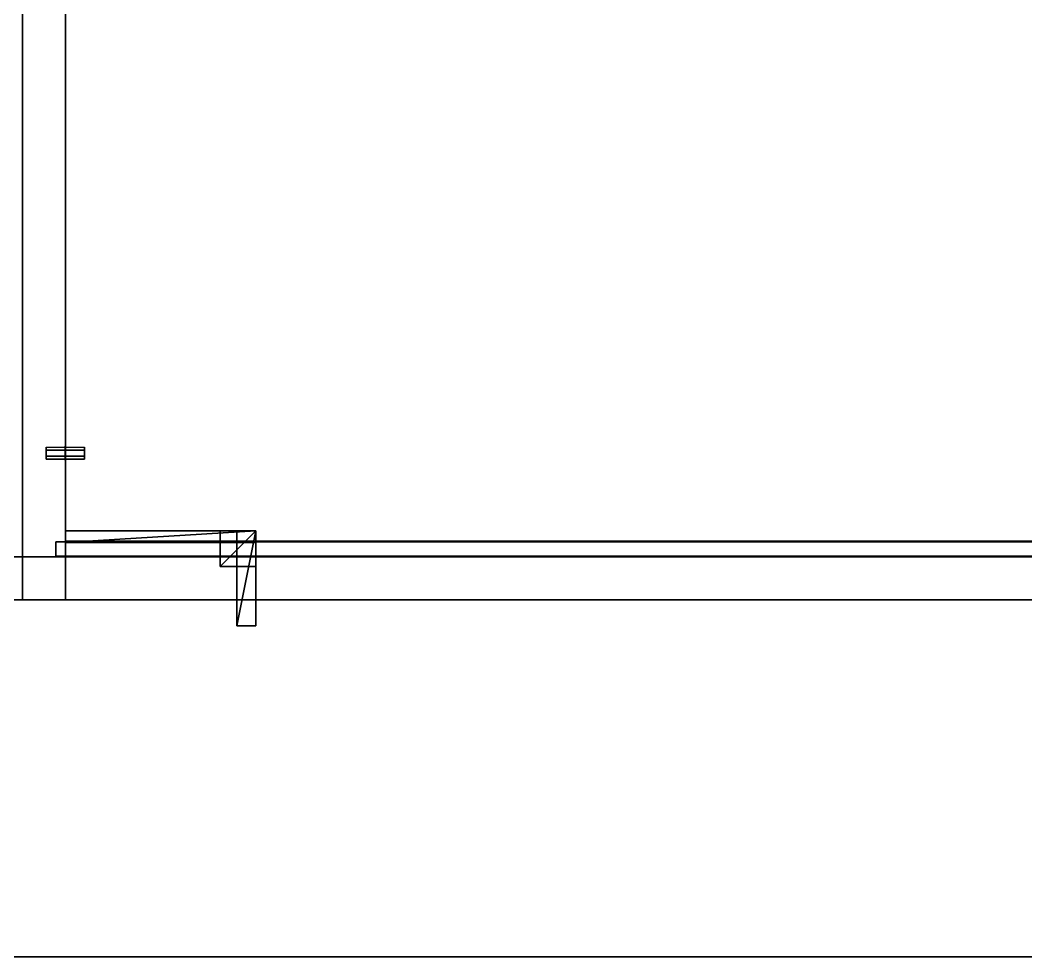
# Model space of a CAD drawing. Extents: x 0 to 4068, y -4475 to 0.
# Drawn here: x 2120 to 2542.6, y -4475 to -4081.5 of the extents above; entities that cross this region are included whole.
import ezdxf

# ---------------------------------------------------------------- set-up
doc = ezdxf.new("R2010")
doc.units = 0
for name, color, linetype in [('LAYER0', 7, 'CONTINUOUS'), ('LAYER1', 7, 'CONTINUOUS'), ('LAYER11', 7, 'CONTINUOUS'), ('LAYER116', 45, 'CONTINUOUS'), ('LAYER120', 45, 'CONTINUOUS'), ('LAYER121', 45, 'CONTINUOUS'), ('LAYER122', 45, 'CONTINUOUS'), ('LAYER124', 45, 'CONTINUOUS'), ('LAYER126', 45, 'CONTINUOUS'), ('LAYER127', 45, 'CONTINUOUS'), ('LAYER18', 45, 'CONTINUOUS'), ('LAYER19', 45, 'CONTINUOUS'), ('LAYER20', 45, 'CONTINUOUS'), ('LAYER21', 45, 'CONTINUOUS'), ('LAYER22', 45, 'CONTINUOUS'), ('LAYER23', 45, 'CONTINUOUS'), ('LAYER24', 2, 'CONTINUOUS'), ('LAYER25', 37, 'CONTINUOUS'), ('LAYER26', 37, 'CONTINUOUS'), ('LAYER27', 37, 'CONTINUOUS'), ('LAYER28', 37, 'CONTINUOUS'), ('LAYER29', 37, 'CONTINUOUS'), ('LAYER30', 37, 'CONTINUOUS'), ('LAYER31', 45, 'CONTINUOUS'), ('LAYER34', 45, 'CONTINUOUS'), ('LAYER35', 45, 'CONTINUOUS'), ('LAYER36', 45, 'CONTINUOUS'), ('LAYER37', 45, 'CONTINUOUS'), ('LAYER38', 45, 'CONTINUOUS'), ('LAYER39', 45, 'CONTINUOUS'), ('LAYER41', 45, 'CONTINUOUS'), ('LAYER42', 45, 'CONTINUOUS'), ('LAYER43', 45, 'CONTINUOUS'), ('LAYER44', 45, 'CONTINUOUS'), ('LAYER46', 45, 'CONTINUOUS'), ('LAYER47', 45, 'CONTINUOUS'), ('LAYER48', 45, 'CONTINUOUS'), ('LAYER49', 45, 'CONTINUOUS'), ('LAYER5', 7, 'CONTINUOUS'), ('LAYER52', 45, 'CONTINUOUS'), ('LAYER53', 45, 'CONTINUOUS'), ('LAYER54', 45, 'CONTINUOUS'), ('LAYER55', 254, 'CONTINUOUS'), ('LAYER6', 7, 'CONTINUOUS'), ('LAYER7', 7, 'CONTINUOUS'), ('LAYER9', 7, 'CONTINUOUS')]:
    doc.layers.add(name, color=color, linetype=linetype)

msp = doc.modelspace()

# ---------------------------------------------------------------- linework, layer by layer
at = {"layer": 'LAYER0', "invisible_edges": 1}
for points in [[(4068, 0), (0, -4475), (0, 0), (4068, 0)], [(0, -4475), (4068, 0), (4068, -4475), (0, -4475)]]:
    msp.add_3dface(points, dxfattribs=at)
at = {"layer": 'LAYER1', "invisible_edges": 1}
for points in [[(4068, -4475, 5), (0, -4475), (4068, -4475), (4068, -4475, 5)], [(0, -4475), (4068, -4475, 5), (0, -4475, 5), (0, -4475)]]:
    msp.add_3dface(points, dxfattribs=at)
at = {"layer": 'LAYER11', "invisible_edges": 1}
for points in [[(4068, -4475, 2415), (180, -4325, 2415), (30, -4475, 2415), (4068, -4475, 2415)], [(180, -4325, 2415), (4068, -4475, 2415), (3918, -4325, 2415), (180, -4325, 2415)]]:
    msp.add_3dface(points, dxfattribs=at)
at = {"layer": 'LAYER116', "invisible_edges": 1}
for points in [[(1176, -4325, 880), (3495, -3902, 880), (3495, -4325, 880), (1176, -4325, 880)], [(3495, -3902, 880), (1176, -4325, 880), (1176, -3902, 880), (3495, -3902, 880)]]:
    msp.add_3dface(points, dxfattribs=at)
at = {"layer": 'LAYER120', "invisible_edges": 1}
for points in [[(3495, -4325, 898), (1176, -4325, 880), (3495, -4325, 880), (3495, -4325, 898)], [(1176, -4325, 880), (3495, -4325, 898), (1176, -4325, 898), (1176, -4325, 880)]]:
    msp.add_3dface(points, dxfattribs=at)
at = {"layer": 'LAYER121', "invisible_edges": 1}
for points in [[(1176, -3902, 898), (3495, -4325, 898), (3495, -3902, 898), (1176, -3902, 898)], [(3495, -4325, 898), (1176, -3902, 898), (1176, -4325, 898), (3495, -4325, 898)]]:
    msp.add_3dface(points, dxfattribs=at)
at = {"layer": 'LAYER122', "invisible_edges": 1}
for points in [[(1176, -3902, 1705), (3495, -4325, 1705), (3495, -3902, 1705), (1176, -3902, 1705)], [(3495, -4325, 1705), (1176, -3902, 1705), (1176, -4325, 1705), (3495, -4325, 1705)], [(1194, -4325, 1687), (3495, -4325, 898), (3495, -4325, 1687), (1194, -4325, 1687)], [(3495, -4325, 898), (1194, -4325, 1687), (1194, -4325, 898), (3495, -4325, 898)]]:
    msp.add_3dface(points, dxfattribs=at)
at = {"layer": 'LAYER124', "invisible_edges": 1}
for points in [[(1194, -4307, 898), (3495, -4325, 898), (1194, -4325, 898), (1194, -4307, 898)], [(3495, -4325, 898), (1194, -4307, 898), (3495, -4307, 898), (3495, -4325, 898)], [(1176, -4325, 1687), (3495, -4325, 1705), (1176, -4325, 1705), (1176, -4325, 1687)], [(3495, -4325, 1705), (1176, -4325, 1687), (3495, -4325, 1687), (3495, -4325, 1705)]]:
    msp.add_3dface(points, dxfattribs=at)
at = {"layer": 'LAYER126', "invisible_edges": 1}
for points in [[(3495, -4307, 1687), (1194, -4325, 1687), (3495, -4325, 1687), (3495, -4307, 1687)], [(1194, -4325, 1687), (3495, -4307, 1687), (1194, -4307, 1687), (1194, -4325, 1687)]]:
    msp.add_3dface(points, dxfattribs=at)
at = {"layer": 'LAYER127', "invisible_edges": 1}
for points in [[(1176, -4325, 1687), (3495, -3902, 1687), (3495, -4325, 1687), (1176, -4325, 1687)], [(3495, -3902, 1687), (1176, -4325, 1687), (1176, -3902, 1687), (3495, -3902, 1687)], [(1194, -4307, 898), (3495, -4307, 1687), (3495, -4307, 898), (1194, -4307, 898)], [(3495, -4307, 1687), (1194, -4307, 898), (1194, -4307, 1687), (3495, -4307, 1687)]]:
    msp.add_3dface(points, dxfattribs=at)
at = {"layer": 'LAYER18', "invisible_edges": 1}
for points in [[(2139, -4325, 2346), (3045, -4325, 2226), (3045, -4325, 2346), (2139, -4325, 2346)], [(3045, -4325, 2226), (2139, -4325, 2346), (2139, -4325, 2226), (3045, -4325, 2226)], [(3045, -4325, 759.5), (2139, -4325, 879.5), (2139, -4325, 759.5), (3045, -4325, 759.5)], [(2139, -4325, 879.5), (3045, -4325, 759.5), (3045, -4325, 879.5), (2139, -4325, 879.5)]]:
    msp.add_3dface(points, dxfattribs=at)
at = {"layer": 'LAYER19', "invisible_edges": 1}
for points in [[(2139, -4307, 759.5), (2139, -4325, 879.5), (2139, -4307, 879.5), (2139, -4307, 759.5)], [(2139, -4325, 879.5), (2139, -4307, 759.5), (2139, -4325, 759.5), (2139, -4325, 879.5)]]:
    msp.add_3dface(points, dxfattribs=at)
at = {"layer": 'LAYER20', "invisible_edges": 1}
for points in [[(2139, -4307, 2226), (3045, -4325, 2226), (2139, -4325, 2226), (2139, -4307, 2226)], [(3045, -4325, 2226), (2139, -4307, 2226), (3045, -4307, 2226), (3045, -4325, 2226)], [(3045, -4307, 879.5), (2139, -4325, 879.5), (3045, -4325, 879.5), (3045, -4307, 879.5)], [(2139, -4325, 879.5), (3045, -4307, 879.5), (2139, -4307, 879.5), (2139, -4325, 879.5)]]:
    msp.add_3dface(points, dxfattribs=at)
at = {"layer": 'LAYER21', "invisible_edges": 1}
for points in [[(2139, -4325, 2346), (2139, -4307, 2226), (2139, -4325, 2226), (2139, -4325, 2346)], [(2139, -4307, 2226), (2139, -4325, 2346), (2139, -4307, 2346), (2139, -4307, 2226)]]:
    msp.add_3dface(points, dxfattribs=at)
at = {"layer": 'LAYER22', "invisible_edges": 1}
for points in [[(3045, -4307, 2346), (2139, -4325, 2346), (3045, -4325, 2346), (3045, -4307, 2346)], [(2139, -4325, 2346), (3045, -4307, 2346), (2139, -4307, 2346), (2139, -4325, 2346)], [(2139, -4307, 759.5), (3045, -4325, 759.5), (2139, -4325, 759.5), (2139, -4307, 759.5)], [(3045, -4325, 759.5), (2139, -4307, 759.5), (3045, -4307, 759.5), (3045, -4325, 759.5)]]:
    msp.add_3dface(points, dxfattribs=at)
at = {"layer": 'LAYER23', "invisible_edges": 1}
for points in [[(2139, -4307, 2226), (3045, -4307, 2346), (3045, -4307, 2226), (2139, -4307, 2226)], [(3045, -4307, 2346), (2139, -4307, 2226), (2139, -4307, 2346), (3045, -4307, 2346)], [(3045, -4307, 879.5), (2139, -4307, 759.5), (2139, -4307, 879.5), (3045, -4307, 879.5)], [(2139, -4307, 759.5), (3045, -4307, 879.5), (3045, -4307, 759.5), (2139, -4307, 759.5)]]:
    msp.add_3dface(points, dxfattribs=at)
at = {"layer": 'LAYER24'}
for points in [[(2139, -4296, 2300), (2139, -4301, 2300), (2139, -4296, 2323), (2139, -4296, 2300)], [(2139, -4296, 2323), (2139, -4301, 2300), (2139, -4301, 2323), (2139, -4296, 2323)], [(2139, -4296, 2323), (2139, -4301, 2323), (2219, -4296, 2323), (2139, -4296, 2323)], [(2219, -4296, 2323), (2139, -4301, 2323), (2219, -4301, 2323), (2219, -4296, 2323)], [(2139, -4296, 2323), (2219, -4296, 2323), (2139, -4296, 2300), (2139, -4296, 2323)], [(2139, -4296, 2300), (2219, -4296, 2323), (2219, -4296, 2300), (2139, -4296, 2300)], [(2139, -4296, 2300), (2219, -4296, 2300), (2139, -4301, 2300), (2139, -4296, 2300)], [(2139, -4301, 2300), (2219, -4296, 2300), (2219, -4301, 2300), (2139, -4301, 2300)], [(2139, -4296, 2307), (2139, -4301, 2307), (2139, -4296, 2323), (2139, -4296, 2307)], [(2139, -4296, 2323), (2139, -4301, 2307), (2139, -4301, 2323), (2139, -4296, 2323)], [(2139, -4296, 2323), (2139, -4301, 2323), (2219, -4296, 2323), (2139, -4296, 2323)], [(2219, -4296, 2323), (2139, -4301, 2323), (2219, -4301, 2323), (2219, -4296, 2323)], [(2139, -4296, 2323), (2219, -4296, 2323), (2139, -4296, 2307), (2139, -4296, 2323)], [(2139, -4296, 2307), (2219, -4296, 2323), (2219, -4296, 2307), (2139, -4296, 2307)], [(2139, -4296, 2307), (2219, -4296, 2307), (2139, -4301, 2307), (2139, -4296, 2307)], [(2139, -4301, 2307), (2219, -4296, 2307), (2219, -4301, 2307), (2139, -4301, 2307)], [(2139, -4296, 816), (2139, -4301, 816), (2139, -4296, 839), (2139, -4296, 816)], [(2139, -4296, 839), (2139, -4301, 816), (2139, -4301, 839), (2139, -4296, 839)], [(2139, -4296, 839), (2139, -4301, 839), (2219, -4296, 839), (2139, -4296, 839)], [(2219, -4296, 839), (2139, -4301, 839), (2219, -4301, 839), (2219, -4296, 839)], [(2139, -4296, 839), (2219, -4296, 839), (2139, -4296, 816), (2139, -4296, 839)], [(2139, -4296, 816), (2219, -4296, 839), (2219, -4296, 816), (2139, -4296, 816)], [(2139, -4296, 816), (2219, -4296, 816), (2139, -4301, 816), (2139, -4296, 816)], [(2139, -4301, 816), (2219, -4296, 816), (2219, -4301, 816), (2139, -4301, 816)], [(2139, -4296, 823), (2139, -4301, 823), (2139, -4296, 839), (2139, -4296, 823)], [(2139, -4296, 839), (2139, -4301, 823), (2139, -4301, 839), (2139, -4296, 839)], [(2139, -4296, 839), (2139, -4301, 839), (2219, -4296, 839), (2139, -4296, 839)], [(2219, -4296, 839), (2139, -4301, 839), (2219, -4301, 839), (2219, -4296, 839)], [(2139, -4296, 839), (2219, -4296, 839), (2139, -4296, 823), (2139, -4296, 839)], [(2139, -4296, 823), (2219, -4296, 839), (2219, -4296, 823), (2139, -4296, 823)], [(2139, -4296, 823), (2219, -4296, 823), (2139, -4301, 823), (2139, -4296, 823)], [(2139, -4301, 823), (2219, -4296, 823), (2219, -4301, 823), (2139, -4301, 823)], [(2204, -4296, 2308), (2204, -4311, 2308), (2204, -4296, 2323), (2204, -4296, 2308)], [(2204, -4296, 2323), (2204, -4311, 2308), (2204, -4311, 2323), (2204, -4296, 2323)], [(2204, -4296, 2323), (2204, -4311, 2323), (2219, -4296, 2323), (2204, -4296, 2323)], [(2219, -4296, 2323), (2204, -4311, 2323), (2219, -4311, 2323), (2219, -4296, 2323)], [(2204, -4296, 2323), (2219, -4296, 2323), (2204, -4296, 2308), (2204, -4296, 2323)], [(2204, -4296, 2308), (2219, -4296, 2323), (2219, -4296, 2308), (2204, -4296, 2308)], [(2204, -4296, 2308), (2219, -4296, 2308), (2204, -4311, 2308), (2204, -4296, 2308)], [(2204, -4311, 2308), (2219, -4296, 2308), (2219, -4311, 2308), (2204, -4311, 2308)], [(2204, -4296, 2308), (2204, -4311, 2308), (2204, -4296, 2323), (2204, -4296, 2308)], [(2204, -4296, 2323), (2204, -4311, 2308), (2204, -4311, 2323), (2204, -4296, 2323)], [(2204, -4296, 2323), (2204, -4311, 2323), (2219, -4296, 2323), (2204, -4296, 2323)], [(2219, -4296, 2323), (2204, -4311, 2323), (2219, -4311, 2323), (2219, -4296, 2323)], [(2204, -4296, 2323), (2219, -4296, 2323), (2204, -4296, 2308), (2204, -4296, 2323)], [(2204, -4296, 2308), (2219, -4296, 2323), (2219, -4296, 2308), (2204, -4296, 2308)], [(2204, -4296, 2308), (2219, -4296, 2308), (2204, -4311, 2308), (2204, -4296, 2308)], [(2204, -4311, 2308), (2219, -4296, 2308), (2219, -4311, 2308), (2204, -4311, 2308)], [(2204, -4296, 2308), (2204, -4311, 2308), (2204, -4296, 2323), (2204, -4296, 2308)], [(2204, -4296, 2323), (2204, -4311, 2308), (2204, -4311, 2323), (2204, -4296, 2323)], [(2204, -4296, 2323), (2204, -4311, 2323), (2219, -4296, 2323), (2204, -4296, 2323)], [(2219, -4296, 2323), (2204, -4311, 2323), (2219, -4311, 2323), (2219, -4296, 2323)], [(2204, -4296, 2323), (2219, -4296, 2323), (2204, -4296, 2308), (2204, -4296, 2323)], [(2204, -4296, 2308), (2219, -4296, 2323), (2219, -4296, 2308), (2204, -4296, 2308)], [(2204, -4296, 2308), (2219, -4296, 2308), (2204, -4311, 2308), (2204, -4296, 2308)], [(2204, -4311, 2308), (2219, -4296, 2308), (2219, -4311, 2308), (2204, -4311, 2308)], [(2204, -4296, 2308), (2204, -4311, 2308), (2204, -4296, 2323), (2204, -4296, 2308)], [(2204, -4296, 2323), (2204, -4311, 2308), (2204, -4311, 2323), (2204, -4296, 2323)], [(2204, -4296, 2323), (2204, -4311, 2323), (2219, -4296, 2323), (2204, -4296, 2323)], [(2219, -4296, 2323), (2204, -4311, 2323), (2219, -4311, 2323), (2219, -4296, 2323)], [(2204, -4296, 2323), (2219, -4296, 2323), (2204, -4296, 2308), (2204, -4296, 2323)], [(2204, -4296, 2308), (2219, -4296, 2323), (2219, -4296, 2308), (2204, -4296, 2308)], [(2204, -4296, 2308), (2219, -4296, 2308), (2204, -4311, 2308), (2204, -4296, 2308)], [(2204, -4311, 2308), (2219, -4296, 2308), (2219, -4311, 2308), (2204, -4311, 2308)], [(2204, -4296, 824), (2204, -4311, 824), (2204, -4296, 839), (2204, -4296, 824)], [(2204, -4296, 839), (2204, -4311, 824), (2204, -4311, 839), (2204, -4296, 839)], [(2204, -4296, 839), (2204, -4311, 839), (2219, -4296, 839), (2204, -4296, 839)], [(2219, -4296, 839), (2204, -4311, 839), (2219, -4311, 839), (2219, -4296, 839)], [(2204, -4296, 839), (2219, -4296, 839), (2204, -4296, 824), (2204, -4296, 839)], [(2204, -4296, 824), (2219, -4296, 839), (2219, -4296, 824), (2204, -4296, 824)], [(2204, -4296, 824), (2219, -4296, 824), (2204, -4311, 824), (2204, -4296, 824)], [(2204, -4311, 824), (2219, -4296, 824), (2219, -4311, 824), (2204, -4311, 824)], [(2204, -4296, 824), (2204, -4311, 824), (2204, -4296, 839), (2204, -4296, 824)], [(2204, -4296, 839), (2204, -4311, 824), (2204, -4311, 839), (2204, -4296, 839)], [(2204, -4296, 839), (2204, -4311, 839), (2219, -4296, 839), (2204, -4296, 839)], [(2219, -4296, 839), (2204, -4311, 839), (2219, -4311, 839), (2219, -4296, 839)], [(2204, -4296, 839), (2219, -4296, 839), (2204, -4296, 824), (2204, -4296, 839)], [(2204, -4296, 824), (2219, -4296, 839), (2219, -4296, 824), (2204, -4296, 824)], [(2204, -4296, 824), (2219, -4296, 824), (2204, -4311, 824), (2204, -4296, 824)], [(2204, -4311, 824), (2219, -4296, 824), (2219, -4311, 824), (2204, -4311, 824)], [(2204, -4296, 824), (2204, -4311, 824), (2204, -4296, 839), (2204, -4296, 824)], [(2204, -4296, 839), (2204, -4311, 824), (2204, -4311, 839), (2204, -4296, 839)], [(2204, -4296, 839), (2204, -4311, 839), (2219, -4296, 839), (2204, -4296, 839)], [(2219, -4296, 839), (2204, -4311, 839), (2219, -4311, 839), (2219, -4296, 839)], [(2204, -4296, 839), (2219, -4296, 839), (2204, -4296, 824), (2204, -4296, 839)], [(2204, -4296, 824), (2219, -4296, 839), (2219, -4296, 824), (2204, -4296, 824)], [(2204, -4296, 824), (2219, -4296, 824), (2204, -4311, 824), (2204, -4296, 824)], [(2204, -4311, 824), (2219, -4296, 824), (2219, -4311, 824), (2204, -4311, 824)], [(2204, -4296, 824), (2204, -4311, 824), (2204, -4296, 839), (2204, -4296, 824)], [(2204, -4296, 839), (2204, -4311, 824), (2204, -4311, 839), (2204, -4296, 839)], [(2204, -4296, 839), (2204, -4311, 839), (2219, -4296, 839), (2204, -4296, 839)], [(2219, -4296, 839), (2204, -4311, 839), (2219, -4311, 839), (2219, -4296, 839)], [(2204, -4296, 839), (2219, -4296, 839), (2204, -4296, 824), (2204, -4296, 839)], [(2204, -4296, 824), (2219, -4296, 839), (2219, -4296, 824), (2204, -4296, 824)], [(2204, -4296, 824), (2219, -4296, 824), (2204, -4311, 824), (2204, -4296, 824)], [(2204, -4311, 824), (2219, -4296, 824), (2219, -4311, 824), (2204, -4311, 824)], [(2211, -4296, 2315), (2211, -4336, 2315), (2211, -4296, 2323), (2211, -4296, 2315)], [(2211, -4296, 2323), (2211, -4336, 2315), (2211, -4336, 2323), (2211, -4296, 2323)], [(2211, -4296, 2323), (2211, -4336, 2323), (2219, -4296, 2323), (2211, -4296, 2323)], [(2219, -4296, 2323), (2211, -4336, 2323), (2219, -4336, 2323), (2219, -4296, 2323)], [(2211, -4296, 2323), (2219, -4296, 2323), (2211, -4296, 2315), (2211, -4296, 2323)], [(2211, -4296, 2315), (2219, -4296, 2323), (2219, -4296, 2315), (2211, -4296, 2315)], [(2211, -4296, 2315), (2219, -4296, 2315), (2211, -4336, 2315), (2211, -4296, 2315)], [(2211, -4336, 2315), (2219, -4296, 2315), (2219, -4336, 2315), (2211, -4336, 2315)], [(2211, -4296, 831), (2211, -4336, 831), (2211, -4296, 839), (2211, -4296, 831)], [(2211, -4296, 839), (2211, -4336, 831), (2211, -4336, 839), (2211, -4296, 839)], [(2211, -4296, 839), (2211, -4336, 839), (2219, -4296, 839), (2211, -4296, 839)], [(2219, -4296, 839), (2211, -4336, 839), (2219, -4336, 839), (2219, -4296, 839)], [(2211, -4296, 839), (2219, -4296, 839), (2211, -4296, 831), (2211, -4296, 839)], [(2211, -4296, 831), (2219, -4296, 839), (2219, -4296, 831), (2211, -4296, 831)], [(2211, -4296, 831), (2219, -4296, 831), (2211, -4336, 831), (2211, -4296, 831)], [(2211, -4336, 831), (2219, -4296, 831), (2219, -4336, 831), (2211, -4336, 831)], [(2219, -4296, 2323), (2219, -4301, 2323), (2219, -4296, 2300), (2219, -4296, 2323)], [(2219, -4296, 2300), (2219, -4301, 2323), (2219, -4301, 2300), (2219, -4296, 2300)], [(2219, -4296, 2323), (2219, -4311, 2323), (2219, -4296, 2308), (2219, -4296, 2323)], [(2219, -4296, 2308), (2219, -4311, 2323), (2219, -4311, 2308), (2219, -4296, 2308)], [(2219, -4296, 2323), (2219, -4311, 2323), (2219, -4296, 2308), (2219, -4296, 2323)], [(2219, -4296, 2308), (2219, -4311, 2323), (2219, -4311, 2308), (2219, -4296, 2308)], [(2219, -4296, 2323), (2219, -4311, 2323), (2219, -4296, 2308), (2219, -4296, 2323)], [(2219, -4296, 2308), (2219, -4311, 2323), (2219, -4311, 2308), (2219, -4296, 2308)], [(2219, -4296, 2323), (2219, -4311, 2323), (2219, -4296, 2308), (2219, -4296, 2323)], [(2219, -4296, 2308), (2219, -4311, 2323), (2219, -4311, 2308), (2219, -4296, 2308)], [(2219, -4296, 2323), (2219, -4336, 2323), (2219, -4296, 2315), (2219, -4296, 2323)], [(2219, -4296, 2315), (2219, -4336, 2323), (2219, -4336, 2315), (2219, -4296, 2315)], [(2219, -4296, 2323), (2219, -4301, 2323), (2219, -4296, 2307), (2219, -4296, 2323)], [(2219, -4296, 2307), (2219, -4301, 2323), (2219, -4301, 2307), (2219, -4296, 2307)], [(2219, -4296, 839), (2219, -4301, 839), (2219, -4296, 816), (2219, -4296, 839)], [(2219, -4296, 816), (2219, -4301, 839), (2219, -4301, 816), (2219, -4296, 816)], [(2219, -4296, 839), (2219, -4311, 839), (2219, -4296, 824), (2219, -4296, 839)], [(2219, -4296, 824), (2219, -4311, 839), (2219, -4311, 824), (2219, -4296, 824)], [(2219, -4296, 839), (2219, -4311, 839), (2219, -4296, 824), (2219, -4296, 839)], [(2219, -4296, 824), (2219, -4311, 839), (2219, -4311, 824), (2219, -4296, 824)], [(2219, -4296, 839), (2219, -4311, 839), (2219, -4296, 824), (2219, -4296, 839)], [(2219, -4296, 824), (2219, -4311, 839), (2219, -4311, 824), (2219, -4296, 824)], [(2219, -4296, 839), (2219, -4311, 839), (2219, -4296, 824), (2219, -4296, 839)], [(2219, -4296, 824), (2219, -4311, 839), (2219, -4311, 824), (2219, -4296, 824)], [(2219, -4296, 839), (2219, -4336, 839), (2219, -4296, 831), (2219, -4296, 839)], [(2219, -4296, 831), (2219, -4336, 839), (2219, -4336, 831), (2219, -4296, 831)], [(2219, -4296, 839), (2219, -4301, 839), (2219, -4296, 823), (2219, -4296, 839)], [(2219, -4296, 823), (2219, -4301, 839), (2219, -4301, 823), (2219, -4296, 823)], [(2139, -4301, 2300), (2219, -4301, 2300), (2139, -4301, 2323), (2139, -4301, 2300)], [(2139, -4301, 2323), (2219, -4301, 2300), (2219, -4301, 2323), (2139, -4301, 2323)], [(2139, -4301, 2307), (2219, -4301, 2307), (2139, -4301, 2323), (2139, -4301, 2307)], [(2139, -4301, 2323), (2219, -4301, 2307), (2219, -4301, 2323), (2139, -4301, 2323)], [(2139, -4301, 816), (2219, -4301, 816), (2139, -4301, 839), (2139, -4301, 816)], [(2139, -4301, 839), (2219, -4301, 816), (2219, -4301, 839), (2139, -4301, 839)], [(2139, -4301, 823), (2219, -4301, 823), (2139, -4301, 839), (2139, -4301, 823)], [(2139, -4301, 839), (2219, -4301, 823), (2219, -4301, 839), (2139, -4301, 839)], [(2204, -4311, 2308), (2219, -4311, 2308), (2204, -4311, 2323), (2204, -4311, 2308)], [(2204, -4311, 2323), (2219, -4311, 2308), (2219, -4311, 2323), (2204, -4311, 2323)], [(2204, -4311, 2308), (2219, -4311, 2308), (2204, -4311, 2323), (2204, -4311, 2308)], [(2204, -4311, 2323), (2219, -4311, 2308), (2219, -4311, 2323), (2204, -4311, 2323)], [(2204, -4311, 2308), (2219, -4311, 2308), (2204, -4311, 2323), (2204, -4311, 2308)], [(2204, -4311, 2323), (2219, -4311, 2308), (2219, -4311, 2323), (2204, -4311, 2323)], [(2204, -4311, 2308), (2219, -4311, 2308), (2204, -4311, 2323), (2204, -4311, 2308)], [(2204, -4311, 2323), (2219, -4311, 2308), (2219, -4311, 2323), (2204, -4311, 2323)], [(2204, -4311, 824), (2219, -4311, 824), (2204, -4311, 839), (2204, -4311, 824)], [(2204, -4311, 839), (2219, -4311, 824), (2219, -4311, 839), (2204, -4311, 839)], [(2204, -4311, 824), (2219, -4311, 824), (2204, -4311, 839), (2204, -4311, 824)], [(2204, -4311, 839), (2219, -4311, 824), (2219, -4311, 839), (2204, -4311, 839)], [(2204, -4311, 824), (2219, -4311, 824), (2204, -4311, 839), (2204, -4311, 824)], [(2204, -4311, 839), (2219, -4311, 824), (2219, -4311, 839), (2204, -4311, 839)], [(2204, -4311, 824), (2219, -4311, 824), (2204, -4311, 839), (2204, -4311, 824)], [(2204, -4311, 839), (2219, -4311, 824), (2219, -4311, 839), (2204, -4311, 839)], [(2211, -4336, 2315), (2219, -4336, 2315), (2211, -4336, 2323), (2211, -4336, 2315)], [(2211, -4336, 2323), (2219, -4336, 2315), (2219, -4336, 2323), (2211, -4336, 2323)], [(2211, -4336, 831), (2219, -4336, 831), (2211, -4336, 839), (2211, -4336, 831)], [(2211, -4336, 839), (2219, -4336, 831), (2219, -4336, 839), (2211, -4336, 839)]]:
    msp.add_3dface(points, dxfattribs=at)
at = {"layer": 'LAYER25', "invisible_edges": 1}
for points in [[(2219, -4296, 2300), (2139, -4296, 2323), (2219, -4296, 2323), (2219, -4296, 2300)], [(2139, -4296, 2323), (2219, -4296, 2300), (2139, -4296, 2300), (2139, -4296, 2323)], [(2219, -4296, 816), (2139, -4296, 839), (2219, -4296, 839), (2219, -4296, 816)], [(2139, -4296, 839), (2219, -4296, 816), (2139, -4296, 816), (2139, -4296, 839)]]:
    msp.add_3dface(points, dxfattribs=at)
at = {"layer": 'LAYER26', "invisible_edges": 1}
for points in [[(2219, -4301, 2323), (2139, -4296, 2323), (2139, -4301, 2323), (2219, -4301, 2323)], [(2139, -4296, 2323), (2219, -4301, 2323), (2219, -4296, 2323), (2139, -4296, 2323)], [(2219, -4301, 839), (2139, -4296, 839), (2139, -4301, 839), (2219, -4301, 839)], [(2139, -4296, 839), (2219, -4301, 839), (2219, -4296, 839), (2139, -4296, 839)]]:
    msp.add_3dface(points, dxfattribs=at)
at = {"layer": 'LAYER27', "invisible_edges": 1}
for points in [[(2139, -4301, 2300), (2139, -4296, 2323), (2139, -4296, 2300), (2139, -4301, 2300)], [(2139, -4296, 2323), (2139, -4301, 2300), (2139, -4301, 2323), (2139, -4296, 2323)], [(2139, -4301, 816), (2139, -4296, 839), (2139, -4296, 816), (2139, -4301, 816)], [(2139, -4296, 839), (2139, -4301, 816), (2139, -4301, 839), (2139, -4296, 839)]]:
    msp.add_3dface(points, dxfattribs=at)
at = {"layer": 'LAYER28', "invisible_edges": 1}
for points in [[(2219, -4296, 2300), (2139, -4301, 2300), (2139, -4296, 2300), (2219, -4296, 2300)], [(2139, -4301, 2300), (2219, -4296, 2300), (2219, -4301, 2300), (2139, -4301, 2300)], [(2219, -4296, 816), (2139, -4301, 816), (2139, -4296, 816), (2219, -4296, 816)], [(2139, -4301, 816), (2219, -4296, 816), (2219, -4301, 816), (2139, -4301, 816)]]:
    msp.add_3dface(points, dxfattribs=at)
at = {"layer": 'LAYER29', "invisible_edges": 1}
for points in [[(2219, -4301, 2323), (2219, -4296, 2300), (2219, -4296, 2323), (2219, -4301, 2323)], [(2219, -4296, 2300), (2219, -4301, 2323), (2219, -4301, 2300), (2219, -4296, 2300)], [(2219, -4301, 839), (2219, -4296, 816), (2219, -4296, 839), (2219, -4301, 839)], [(2219, -4296, 816), (2219, -4301, 839), (2219, -4301, 816), (2219, -4296, 816)]]:
    msp.add_3dface(points, dxfattribs=at)
at = {"layer": 'LAYER30', "invisible_edges": 1}
for points in [[(2139, -4301, 2300), (2219, -4301, 2323), (2139, -4301, 2323), (2139, -4301, 2300)], [(2219, -4301, 2323), (2139, -4301, 2300), (2219, -4301, 2300), (2219, -4301, 2323)], [(2139, -4301, 816), (2219, -4301, 839), (2139, -4301, 839), (2139, -4301, 816)], [(2219, -4301, 839), (2139, -4301, 816), (2219, -4301, 816), (2219, -4301, 839)]]:
    msp.add_3dface(points, dxfattribs=at)
at = {"layer": 'LAYER31', "invisible_edges": 1}
for points in [[(3045, -4325, 2364), (2139, -3925, 2364), (2139, -4325, 2364), (3045, -4325, 2364)], [(2139, -3925, 2364), (3045, -4325, 2364), (3045, -3925, 2364), (2139, -3925, 2364)], [(2139, -4325, 1706), (3045, -3925, 1706), (3045, -4325, 1706), (2139, -4325, 1706)], [(3045, -3925, 1706), (2139, -4325, 1706), (2139, -3925, 1706), (3045, -3925, 1706)], [(2139, -4325, 156), (3045, -3925, 156), (3045, -4325, 156), (2139, -4325, 156)], [(3045, -3925, 156), (2139, -4325, 156), (2139, -3925, 156), (3045, -3925, 156)]]:
    msp.add_3dface(points, dxfattribs=at)
at = {"layer": 'LAYER34', "invisible_edges": 1}
for points in [[(2139, -4325, 2346), (2139, -3925, 2364), (2139, -3925, 2346), (2139, -4325, 2346)], [(2139, -3925, 2364), (2139, -4325, 2346), (2139, -4325, 2364), (2139, -3925, 2364)], [(2139, -4325, 1706), (2139, -3925, 1724), (2139, -3925, 1706), (2139, -4325, 1706)], [(2139, -3925, 1724), (2139, -4325, 1706), (2139, -4325, 1724), (2139, -3925, 1724)], [(2139, -4325, 156), (2139, -3925, 174), (2139, -3925, 156), (2139, -4325, 156)], [(2139, -3925, 174), (2139, -4325, 156), (2139, -4325, 174), (2139, -3925, 174)]]:
    msp.add_3dface(points, dxfattribs=at)
at = {"layer": 'LAYER35', "invisible_edges": 1}
for points in [[(2139, -4325, 2346), (3045, -4325, 2364), (2139, -4325, 2364), (2139, -4325, 2346)], [(3045, -4325, 2364), (2139, -4325, 2346), (3045, -4325, 2346), (3045, -4325, 2364)], [(3045, -4325, 1724), (2139, -4325, 1706), (3045, -4325, 1706), (3045, -4325, 1724)], [(2139, -4325, 1706), (3045, -4325, 1724), (2139, -4325, 1724), (2139, -4325, 1706)], [(3045, -4325, 174), (2139, -4325, 156), (3045, -4325, 156), (3045, -4325, 174)], [(2139, -4325, 156), (3045, -4325, 174), (2139, -4325, 174), (2139, -4325, 156)]]:
    msp.add_3dface(points, dxfattribs=at)
at = {"layer": 'LAYER36', "invisible_edges": 1}
for points in [[(3045, -3925, 2346), (2139, -4325, 2346), (2139, -3925, 2346), (3045, -3925, 2346)], [(2139, -4325, 2346), (3045, -3925, 2346), (3045, -4325, 2346), (2139, -4325, 2346)], [(2139, -3925, 1724), (3045, -4325, 1724), (3045, -3925, 1724), (2139, -3925, 1724)], [(3045, -4325, 1724), (2139, -3925, 1724), (2139, -4325, 1724), (3045, -4325, 1724)], [(2139, -3925, 174), (3045, -4325, 174), (3045, -3925, 174), (2139, -3925, 174)], [(3045, -4325, 174), (2139, -3925, 174), (2139, -4325, 174), (3045, -4325, 174)]]:
    msp.add_3dface(points, dxfattribs=at)
at = {"layer": 'LAYER37', "invisible_edges": 1}
for points in [[(3049, -4306.7, 1720), (2135, -4306.7, 2350), (2135, -4306.7, 1720), (3049, -4306.7, 1720)], [(2135, -4306.7, 2350), (3049, -4306.7, 1720), (3049, -4306.7, 2350), (2135, -4306.7, 2350)], [(3049, -4306.7, 170), (2135, -4306.7, 879.5), (2135, -4306.7, 170), (3049, -4306.7, 170)], [(2135, -4306.7, 879.5), (3049, -4306.7, 170), (3049, -4306.7, 879.5), (2135, -4306.7, 879.5)]]:
    msp.add_3dface(points, dxfattribs=at)
at = {"layer": 'LAYER38', "invisible_edges": 1}
for points in [[(2135, -4300.7, 1720), (2135, -4306.7, 2350), (2135, -4300.7, 2350), (2135, -4300.7, 1720)], [(2135, -4306.7, 2350), (2135, -4300.7, 1720), (2135, -4306.7, 1720), (2135, -4306.7, 2350)], [(2135, -4300.7, 170), (2135, -4306.7, 879.5), (2135, -4300.7, 879.5), (2135, -4300.7, 170)], [(2135, -4306.7, 879.5), (2135, -4300.7, 170), (2135, -4306.7, 170), (2135, -4306.7, 879.5)]]:
    msp.add_3dface(points, dxfattribs=at)
at = {"layer": 'LAYER39', "invisible_edges": 1}
for points in [[(3049, -4300.7, 2350), (2135, -4306.7, 2350), (3049, -4306.7, 2350), (3049, -4300.7, 2350)], [(2135, -4306.7, 2350), (3049, -4300.7, 2350), (2135, -4300.7, 2350), (2135, -4306.7, 2350)], [(3049, -4300.7, 879.5), (2135, -4306.7, 879.5), (3049, -4306.7, 879.5), (3049, -4300.7, 879.5)], [(2135, -4306.7, 879.5), (3049, -4300.7, 879.5), (2135, -4300.7, 879.5), (2135, -4306.7, 879.5)]]:
    msp.add_3dface(points, dxfattribs=at)
at = {"layer": 'LAYER41', "invisible_edges": 1}
for points in [[(2135, -4300.7, 1720), (3049, -4306.7, 1720), (2135, -4306.7, 1720), (2135, -4300.7, 1720)], [(3049, -4306.7, 1720), (2135, -4300.7, 1720), (3049, -4300.7, 1720), (3049, -4306.7, 1720)], [(2135, -4300.7, 170), (3049, -4306.7, 170), (2135, -4306.7, 170), (2135, -4300.7, 170)], [(3049, -4306.7, 170), (2135, -4300.7, 170), (3049, -4300.7, 170), (3049, -4306.7, 170)]]:
    msp.add_3dface(points, dxfattribs=at)
at = {"layer": 'LAYER42', "invisible_edges": 1}
for points in [[(3049, -4300.7, 2350), (2135, -4300.7, 1720), (2135, -4300.7, 2350), (3049, -4300.7, 2350)], [(2135, -4300.7, 1720), (3049, -4300.7, 2350), (3049, -4300.7, 1720), (2135, -4300.7, 1720)], [(3049, -4300.7, 879.5), (2135, -4300.7, 170), (2135, -4300.7, 879.5), (3049, -4300.7, 879.5)], [(2135, -4300.7, 170), (3049, -4300.7, 879.5), (3049, -4300.7, 170), (2135, -4300.7, 170)]]:
    msp.add_3dface(points, dxfattribs=at)
at = {"layer": 'LAYER43', "invisible_edges": 1}
for points in [[(2139, -4325, 1705), (2139, -3925, 2365), (2139, -4325, 2365), (2139, -4325, 1705)], [(2139, -3925, 2365), (2139, -4325, 1705), (2139, -3925, 1705), (2139, -3925, 2365)], [(2139, -4325, 155), (2139, -3925, 880), (2139, -4325, 880), (2139, -4325, 155)], [(2139, -3925, 880), (2139, -4325, 155), (2139, -3925, 155), (2139, -3925, 880)]]:
    msp.add_3dface(points, dxfattribs=at)
at = {"layer": 'LAYER44', "invisible_edges": 1}
for points in [[(2121, -4325, 1705), (2103, -3925, 1705), (2121, -3925, 1705), (2121, -4325, 1705)], [(2103, -3925, 1705), (2121, -4325, 1705), (2103, -4325, 1705), (2103, -3925, 1705)], [(2121, -4325, 155), (2103, -3925, 155), (2121, -3925, 155), (2121, -4325, 155)], [(2103, -3925, 155), (2121, -4325, 155), (2103, -4325, 155), (2103, -3925, 155)], [(2139, -4325, 1705), (2121, -3925, 1705), (2139, -3925, 1705), (2139, -4325, 1705)], [(2121, -3925, 1705), (2139, -4325, 1705), (2121, -4325, 1705), (2121, -3925, 1705)], [(2139, -4325, 155), (2121, -3925, 155), (2139, -3925, 155), (2139, -4325, 155)], [(2121, -3925, 155), (2139, -4325, 155), (2121, -4325, 155), (2121, -3925, 155)]]:
    msp.add_3dface(points, dxfattribs=at)
at = {"layer": 'LAYER46', "invisible_edges": 1}
for points in [[(2103, -4325, 2365), (2121, -3925, 2365), (2103, -3925, 2365), (2103, -4325, 2365)], [(2121, -3925, 2365), (2103, -4325, 2365), (2121, -4325, 2365), (2121, -3925, 2365)], [(2103, -4325, 880), (2121, -3925, 880), (2103, -3925, 880), (2103, -4325, 880)], [(2121, -3925, 880), (2103, -4325, 880), (2121, -4325, 880), (2121, -3925, 880)], [(2121, -4325, 2365), (2139, -3925, 2365), (2121, -3925, 2365), (2121, -4325, 2365)], [(2139, -3925, 2365), (2121, -4325, 2365), (2139, -4325, 2365), (2139, -3925, 2365)], [(2121, -4325, 880), (2139, -3925, 880), (2121, -3925, 880), (2121, -4325, 880)], [(2139, -3925, 880), (2121, -4325, 880), (2139, -4325, 880), (2139, -3925, 880)]]:
    msp.add_3dface(points, dxfattribs=at)
at = {"layer": 'LAYER47', "invisible_edges": 1}
for points in [[(2121, -4325, 1705), (2103, -4325, 2365), (2103, -4325, 1705), (2121, -4325, 1705)], [(2103, -4325, 2365), (2121, -4325, 1705), (2121, -4325, 2365), (2103, -4325, 2365)], [(2121, -4325, 155), (2103, -4325, 880), (2103, -4325, 155), (2121, -4325, 155)], [(2103, -4325, 880), (2121, -4325, 155), (2121, -4325, 880), (2103, -4325, 880)], [(2121, -4325, 2365), (2139, -4325, 1705), (2139, -4325, 2365), (2121, -4325, 2365)], [(2139, -4325, 1705), (2121, -4325, 2365), (2121, -4325, 1705), (2139, -4325, 1705)], [(2121, -4325, 880), (2139, -4325, 155), (2139, -4325, 880), (2121, -4325, 880)], [(2139, -4325, 155), (2121, -4325, 880), (2121, -4325, 155), (2139, -4325, 155)]]:
    msp.add_3dface(points, dxfattribs=at)
at = {"layer": 'LAYER48', "invisible_edges": 1}
for points in [[(2121, -3925, 1705), (2121, -4325, 2365), (2121, -3925, 2365), (2121, -3925, 1705)], [(2121, -4325, 2365), (2121, -3925, 1705), (2121, -4325, 1705), (2121, -4325, 2365)], [(2121, -3925, 2365), (2121, -4325, 1705), (2121, -3925, 1705), (2121, -3925, 2365)], [(2121, -4325, 1705), (2121, -3925, 2365), (2121, -4325, 2365), (2121, -4325, 1705)], [(2121, -3925, 155), (2121, -4325, 880), (2121, -3925, 880), (2121, -3925, 155)], [(2121, -4325, 880), (2121, -3925, 155), (2121, -4325, 155), (2121, -4325, 880)], [(2121, -3925, 880), (2121, -4325, 155), (2121, -3925, 155), (2121, -3925, 880)], [(2121, -4325, 155), (2121, -3925, 880), (2121, -4325, 880), (2121, -4325, 155)]]:
    msp.add_3dface(points, dxfattribs=at)
at = {"layer": 'LAYER49', "invisible_edges": 1}
for points in [[(2139, -4300.4, 2026), (3045, -3945, 2026), (3045, -4300.4, 2026), (2139, -4300.4, 2026)], [(3045, -3945, 2026), (2139, -4300.4, 2026), (2139, -3945, 2026), (3045, -3945, 2026)], [(2139, -4300.4, 508.5), (3045, -3945, 508.5), (3045, -4300.4, 508.5), (2139, -4300.4, 508.5)], [(3045, -3945, 508.5), (2139, -4300.4, 508.5), (2139, -3945, 508.5), (3045, -3945, 508.5)]]:
    msp.add_3dface(points, dxfattribs=at)
at = {"layer": 'LAYER5', "invisible_edges": 1}
for points in [[(4068, -4475, 5), (0, 0, 5), (0, -4475, 5), (4068, -4475, 5)], [(0, 0, 5), (4068, -4475, 5), (4068, 0, 5), (0, 0, 5)]]:
    msp.add_3dface(points, dxfattribs=at)
at = {"layer": 'LAYER52', "invisible_edges": 1}
for points in [[(2139, -4300.4, 2026), (2139, -3945, 2044), (2139, -3945, 2026), (2139, -4300.4, 2026)], [(2139, -3945, 2044), (2139, -4300.4, 2026), (2139, -4300.4, 2044), (2139, -3945, 2044)], [(2139, -4300.4, 508.5), (2139, -3945, 526.5), (2139, -3945, 508.5), (2139, -4300.4, 508.5)], [(2139, -3945, 526.5), (2139, -4300.4, 508.5), (2139, -4300.4, 526.5), (2139, -3945, 526.5)]]:
    msp.add_3dface(points, dxfattribs=at)
at = {"layer": 'LAYER53', "invisible_edges": 1}
for points in [[(3045, -4300.4, 2044), (2139, -4300.4, 2026), (3045, -4300.4, 2026), (3045, -4300.4, 2044)], [(2139, -4300.4, 2026), (3045, -4300.4, 2044), (2139, -4300.4, 2044), (2139, -4300.4, 2026)], [(3045, -4300.4, 526.5), (2139, -4300.4, 508.5), (3045, -4300.4, 508.5), (3045, -4300.4, 526.5)], [(2139, -4300.4, 508.5), (3045, -4300.4, 526.5), (2139, -4300.4, 526.5), (2139, -4300.4, 508.5)]]:
    msp.add_3dface(points, dxfattribs=at)
at = {"layer": 'LAYER54', "invisible_edges": 1}
for points in [[(2139, -3945, 2044), (3045, -4300.4, 2044), (3045, -3945, 2044), (2139, -3945, 2044)], [(3045, -4300.4, 2044), (2139, -3945, 2044), (2139, -4300.4, 2044), (3045, -4300.4, 2044)], [(2139, -3945, 526.5), (3045, -4300.4, 526.5), (3045, -3945, 526.5), (2139, -3945, 526.5)], [(3045, -4300.4, 526.5), (2139, -3945, 526.5), (2139, -4300.4, 526.5), (3045, -4300.4, 526.5)]]:
    msp.add_3dface(points, dxfattribs=at)
at = {"layer": 'LAYER55'}
for points in [[(2131, -4260.9, 2023.5), (2131, -4265.9, 2023.5), (2131, -4264.65, 2025.665), (2131, -4262.15, 2025.665)], [(2131, -4260.9, 2023.5), (2131, -4262.15, 2021.335), (2131, -4264.65, 2021.335), (2131, -4265.9, 2023.5)], [(2131, -4260.9, 506), (2131, -4265.9, 506), (2131, -4264.65, 508.165), (2131, -4262.15, 508.165)], [(2131, -4260.9, 506), (2131, -4262.15, 503.835), (2131, -4264.65, 503.835), (2131, -4265.9, 506)], [(2138.95, -4266.4, 2023.5), (2138.95, -4260.4, 2023.5), (2138.95, -4261.9, 2026.098), (2138.95, -4264.9, 2026.098)], [(2138.95, -4266.4, 2023.5), (2138.95, -4260.4, 2023.5), (2138.95, -4261.9, 2020.902), (2138.95, -4264.9, 2020.902)], [(2138.95, -4266.4, 506), (2138.95, -4260.4, 506), (2138.95, -4261.9, 508.598), (2138.95, -4264.9, 508.598)], [(2138.95, -4266.4, 506), (2138.95, -4260.4, 506), (2138.95, -4261.9, 503.402), (2138.95, -4264.9, 503.402)], [(2139.05, -4266.4, 2023.5), (2139.05, -4260.4, 2023.5), (2139.05, -4261.9, 2026.098), (2139.05, -4264.9, 2026.098)], [(2139.05, -4266.4, 2023.5), (2139.05, -4260.4, 2023.5), (2139.05, -4261.9, 2020.902), (2139.05, -4264.9, 2020.902)], [(2139.05, -4266.4, 506), (2139.05, -4260.4, 506), (2139.05, -4261.9, 508.598), (2139.05, -4264.9, 508.598)], [(2139.05, -4266.4, 506), (2139.05, -4260.4, 506), (2139.05, -4261.9, 503.402), (2139.05, -4264.9, 503.402)], [(2147, -4260.9, 2023.5), (2147, -4265.9, 2023.5), (2147, -4264.65, 2025.665), (2147, -4262.15, 2025.665)], [(2147, -4260.9, 2023.5), (2147, -4262.15, 2021.335), (2147, -4264.65, 2021.335), (2147, -4265.9, 2023.5)], [(2147, -4260.9, 506), (2147, -4265.9, 506), (2147, -4264.65, 508.165), (2147, -4262.15, 508.165)], [(2147, -4260.9, 506), (2147, -4262.15, 503.835), (2147, -4264.65, 503.835), (2147, -4265.9, 506)]]:
    msp.add_3dface(points, dxfattribs=at)
at = {"layer": 'LAYER6', "invisible_edges": 1}
for points in [[(180, -4325, 5), (4068, -4475, 5), (30, -4475, 5), (180, -4325, 5)], [(4068, -4475, 5), (180, -4325, 5), (3918, -4325, 5), (4068, -4475, 5)]]:
    msp.add_3dface(points, dxfattribs=at)
at = {"layer": 'LAYER7'}
for points, invisible_edges in [([(3918, -4325, 2415), (3345.5, -4325, 1847.5), (180, -4325, 2415), (3918, -4325, 2415)], 3), ([(3285.5, -4325, 1847.5), (180, -4325, 2415), (3345.5, -4325, 1847.5), (3285.5, -4325, 1847.5)], 3), ([(3285.5, -4325, 1767.5), (180, -4325, 2415), (3285.5, -4325, 1847.5), (3285.5, -4325, 1767.5)], 3), ([(1801.5, -4325, 1220.5), (180, -4325, 2415), (3285.5, -4325, 1767.5), (1801.5, -4325, 1220.5)], 7), ([(180, -4325, 5), (804.5, -4325, 1129.5), (3918, -4325, 5), (180, -4325, 5)], 3), ([(864.5, -4325, 1129.5), (3918, -4325, 5), (804.5, -4325, 1129.5), (864.5, -4325, 1129.5)], 3), ([(864.5, -4325, 1129.5), (1741.5, -4325, 1140.5), (3285.5, -4325, 1137.5), (864.5, -4325, 1129.5)], 7), ([(3345.5, -4325, 1137.5), (864.5, -4325, 1129.5), (3285.5, -4325, 1137.5), (3345.5, -4325, 1137.5)], 3), ([(3345.5, -4325, 1137.5), (3918, -4325, 5), (864.5, -4325, 1129.5), (3345.5, -4325, 1137.5)], 7), ([(1801.5, -4325, 1140.5), (3285.5, -4325, 1137.5), (1741.5, -4325, 1140.5), (1801.5, -4325, 1140.5)], 3), ([(3345.5, -4325, 1767.5), (1801.5, -4325, 1220.5), (3285.5, -4325, 1767.5), (3345.5, -4325, 1767.5)], 3), ([(3345.5, -4325, 1767.5), (3345.5, -4325, 1217.5), (1801.5, -4325, 1220.5), (3345.5, -4325, 1767.5)], 7), ([(3285.5, -4325, 1217.5), (1801.5, -4325, 1220.5), (3345.5, -4325, 1217.5), (3285.5, -4325, 1217.5)], 3), ([(3285.5, -4325, 1217.5), (1801.5, -4325, 1140.5), (1801.5, -4325, 1220.5), (3285.5, -4325, 1217.5)], 5), ([(3285.5, -4325, 1137.5), (1801.5, -4325, 1140.5), (3285.5, -4325, 1217.5), (3285.5, -4325, 1137.5)], 3)]:
    msp.add_3dface(points, dxfattribs=dict(at, invisible_edges=invisible_edges))
at = {"layer": 'LAYER9', "invisible_edges": 1}
for points in [[(4068, -4475, 2415), (30, -4475, 5), (4068, -4475, 5), (4068, -4475, 2415)], [(30, -4475, 5), (4068, -4475, 2415), (30, -4475, 2415), (30, -4475, 5)]]:
    msp.add_3dface(points, dxfattribs=at)

# ---------------------------------------------------------------- meshes
at = {"layer": 'LAYER55'}
mesh = msp.add_polymesh((2, 6), dxfattribs=dict(at, n_close=True))
for k, corner in enumerate([(2147, -4260.9, 2023.5), (2147, -4262.15, 2025.665), (2147, -4264.65, 2025.665), (2147, -4265.9, 2023.5), (2147, -4264.65, 2021.335), (2147, -4262.15, 2021.335), (2131, -4260.9, 2023.5), (2131, -4262.15, 2025.665), (2131, -4264.65, 2025.665), (2131, -4265.9, 2023.5), (2131, -4264.65, 2021.335), (2131, -4262.15, 2021.335)]):
    mesh.set_mesh_vertex(divmod(k, 6), corner)
mesh = msp.add_polymesh((2, 6), dxfattribs=dict(at, n_close=True))
for k, corner in enumerate([(2147, -4260.9, 506), (2147, -4262.15, 508.165), (2147, -4264.65, 508.165), (2147, -4265.9, 506), (2147, -4264.65, 503.835), (2147, -4262.15, 503.835), (2131, -4260.9, 506), (2131, -4262.15, 508.165), (2131, -4264.65, 508.165), (2131, -4265.9, 506), (2131, -4264.65, 503.835), (2131, -4262.15, 503.835)]):
    mesh.set_mesh_vertex(divmod(k, 6), corner)
mesh = msp.add_polymesh((2, 6), dxfattribs=dict(at, n_close=True))
for k, corner in enumerate([(2139.05, -4260.4, 2023.5), (2139.05, -4261.9, 2026.098), (2139.05, -4264.9, 2026.098), (2139.05, -4266.4, 2023.5), (2139.05, -4264.9, 2020.902), (2139.05, -4261.9, 2020.902), (2138.95, -4260.4, 2023.5), (2138.95, -4261.9, 2026.098), (2138.95, -4264.9, 2026.098), (2138.95, -4266.4, 2023.5), (2138.95, -4264.9, 2020.902), (2138.95, -4261.9, 2020.902)]):
    mesh.set_mesh_vertex(divmod(k, 6), corner)
mesh = msp.add_polymesh((2, 6), dxfattribs=dict(at, n_close=True))
for k, corner in enumerate([(2139.05, -4260.4, 506), (2139.05, -4261.9, 508.598), (2139.05, -4264.9, 508.598), (2139.05, -4266.4, 506), (2139.05, -4264.9, 503.402), (2139.05, -4261.9, 503.402), (2138.95, -4260.4, 506), (2138.95, -4261.9, 508.598), (2138.95, -4264.9, 508.598), (2138.95, -4266.4, 506), (2138.95, -4264.9, 503.402), (2138.95, -4261.9, 503.402)]):
    mesh.set_mesh_vertex(divmod(k, 6), corner)

doc.saveas('drawing.dxf')
